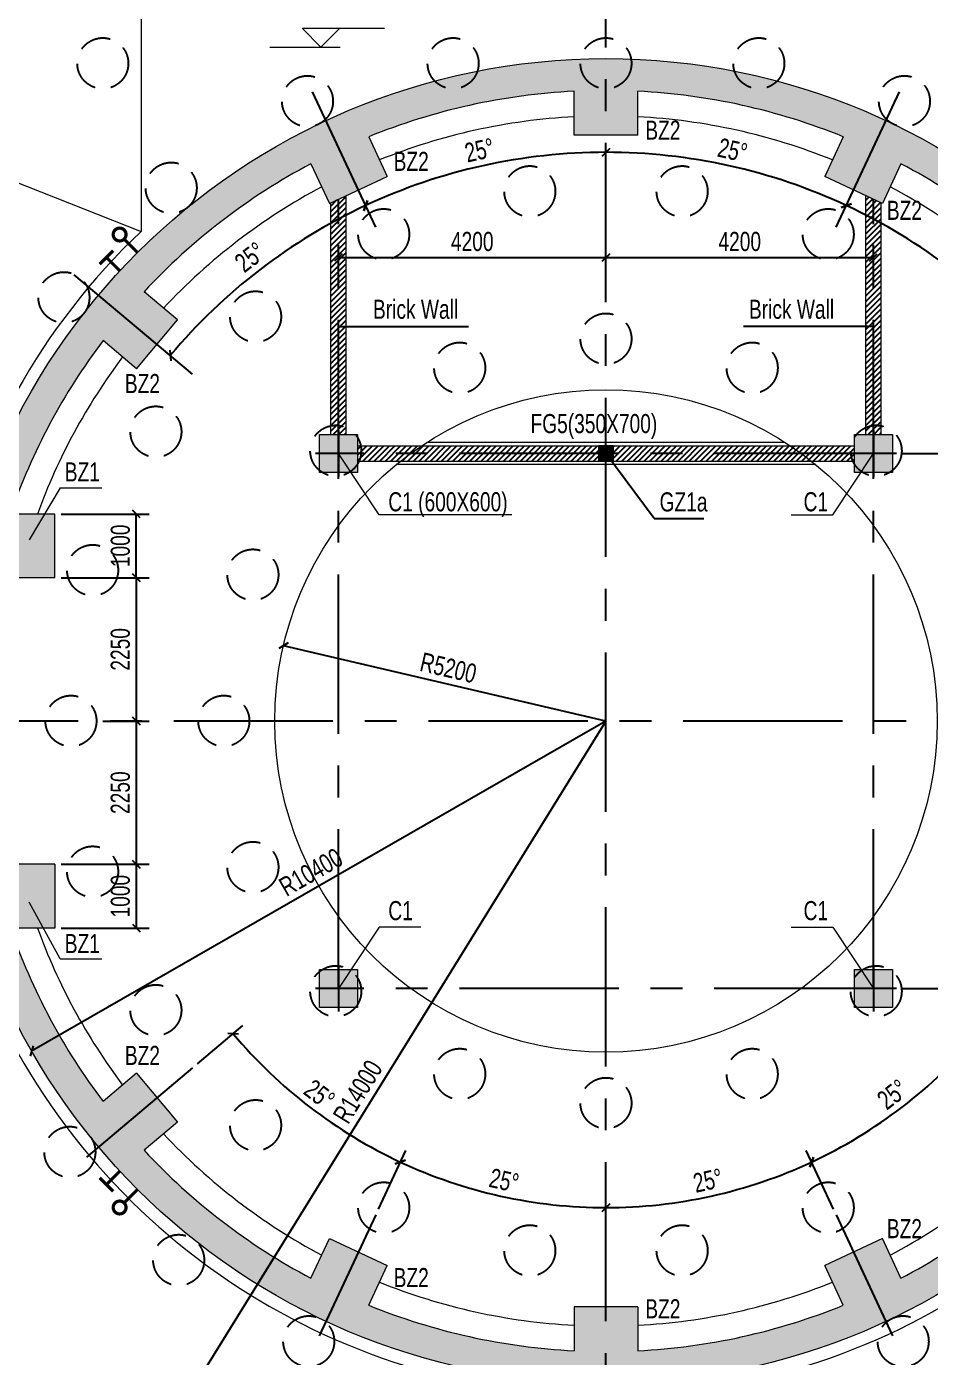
# Model space of a CAD drawing. Extents: x -84745 to 85, y -317996 to 13282.
# Drawn here: x -70333 to -56144, y -35272 to -14379 of the extents above; entities that cross this region are included whole.
import ezdxf

# ---------------------------------------------------------------- set-up
doc = ezdxf.new("R2010")
doc.units = 0
doc.header["$LTSCALE"] = 2000
doc.header["$MEASUREMENT"] = 0
doc.linetypes.add('CENTER', pattern=[2, 1.25, -0.25, 0.25, -0.25])
doc.linetypes.add('HIDDEN', pattern=[0.375, 0.25, -0.125])
doc.layers.get('0').update_dxf_attribs({"linetype": 'CONTINUOUS'})
doc.layers.get('DEFPOINTS').update_dxf_attribs({"linetype": 'CONTINUOUS'})
doc.layers.add('S_01_OUTL', color=3, linetype='CONTINUOUS', lineweight=0)
doc.layers.add('S_04_TEXT', color=2, linetype='CONTINUOUS', lineweight=0)
for name, color, linetype in [('S_02_AXIS', 151, 'CENTER'), ('S_03_HIDD', 4, 'HIDDEN'), ('S_05_DIMS', 7, 'CONTINUOUS'), ('S_06', 1, 'CONTINUOUS'), ('S_07_LSHOW', 6, 'CONTINUOUS'), ('S_08_HATCH', 9, 'CONTINUOUS')]:
    doc.layers.add(name, color=color, linetype=linetype)
doc.styles.add('FS', font='kstxt.shx', dxfattribs={"width": 0.75, "bigfont": 'kshz.shx'})
doc.styles.add('KS', font='kstxt.shx', dxfattribs={"width": 0.75, "bigfont": 'kshz.shx'})
doc.dimstyles.new('KSDIM1', dxfattribs={"dimtxt": 300, "dimasz": 120, "dimexe": 200, "dimexo": 100, "dimgap": 100, "dimtad": 1, "dimdec": 0, "dimzin": 14, "dimdsep": 46, "dimtxsty": 'KS', "dimblk1": 'OBLIQUE', "dimblk2": 'OBLIQUE', "dimsah": 1, "dimcen": -900, "dimclrd": 7, "dimclre": 7, "dimclrt": 2, "dimazin": 3, "dimtfac": 1, "dimtdec": 0, "dimtix": 1, "dimtmove": 2, "dimatfit": 2, "dimfxl": 1, "dimtolj": 1, "dimtzin": 14, "dimlwd": -3, "dimarcsym": 0})
pattern_1 = [(45, (2373.254, 0), (-44.194174, 44.194174), [])]

# ---------------------------------------------------------------- blocks, each defined once
blk = doc.blocks.new('jxZ_W600XH600')
at = {"layer": 'S_07_LSHOW'}
blk.add_hatch(color=256, dxfattribs=at).paths.add_polyline_path([(-294, 294), (294, 294), (294, -294), (-294, -294)])
at = {"layer": 'S_01_OUTL'}
blk.add_lwpolyline([(-300, 300), (300, 300), (300, -300), (-300, -300), (-300, 300)], dxfattribs=at)
at = {"layer": 'S_02_AXIS'}
for p, q in [((0, 360), (0, -360)), ((360, 0), (-360, 0))]:
    blk.add_line(p, q, dxfattribs=at)
blk = doc.blocks.new('_OBLIQUE')
at = {"color": 1}
blk.add_line((-0.5, -0.5), (0.5, 0.5), dxfattribs=at)
blk = doc.blocks.new('*D106')
at = {"layer": 'DEFPOINTS', "color": 0, "transparency": 16777216}
for p in [(-61237, -18004), (-65437, -18522), (-61237, -18391)]:
    blk.add_point(p, dxfattribs=at)
at = {"layer": 'S_05_DIMS', "color": 7, "lineweight": -2, "transparency": 16777216}
for p, q in [((-65437, -18422), (-65437, -17804)), ((-61237, -18291), (-61237, -17804))]:
    blk.add_line(p, q, dxfattribs=at)
at = {"layer": 'S_05_DIMS', "color": 7, "lineweight": -3, "transparency": 16777216}
blk.add_line((-65437, -18004), (-61237, -18004), dxfattribs=at)
at = {"layer": 'S_05_DIMS', "color": 7, "linetype": 'ByBlock', "lineweight": -3, "transparency": 16777216, "xscale": 120, "yscale": 120, "zscale": 120, "rotation": 180}
blk.add_blockref('_OBLIQUE', (-65437, -18004), dxfattribs=at)
at = {"layer": 'S_05_DIMS', "color": 7, "linetype": 'ByBlock', "lineweight": -3, "transparency": 16777216, "xscale": 120, "yscale": 120, "zscale": 120}
blk.add_blockref('_OBLIQUE', (-61237, -18004), dxfattribs=at)
at = {"layer": 'S_05_DIMS', "color": 2, "transparency": 16777216, "insert": (-63337, -17754), "char_height": 300, "attachment_point": 5, "style": 'KS'}
blk.add_mtext('\\A1;4200', dxfattribs=at)
blk = doc.blocks.new('*D107')
at = {"layer": 'DEFPOINTS', "color": 0, "transparency": 16777216}
for p in [(-57037, -18004), (-61237, -18391), (-57037, -18579)]:
    blk.add_point(p, dxfattribs=at)
at = {"layer": 'S_05_DIMS', "color": 7, "lineweight": -2, "transparency": 16777216}
for p, q in [((-61237, -18291), (-61237, -17804)), ((-57037, -18479), (-57037, -17804))]:
    blk.add_line(p, q, dxfattribs=at)
at = {"layer": 'S_05_DIMS', "color": 7, "lineweight": -3, "transparency": 16777216}
blk.add_line((-61237, -18004), (-57037, -18004), dxfattribs=at)
at = {"layer": 'S_05_DIMS', "color": 7, "linetype": 'ByBlock', "lineweight": -3, "transparency": 16777216, "xscale": 120, "yscale": 120, "zscale": 120, "rotation": 180}
blk.add_blockref('_OBLIQUE', (-61237, -18004), dxfattribs=at)
at = {"layer": 'S_05_DIMS', "color": 7, "linetype": 'ByBlock', "lineweight": -3, "transparency": 16777216, "xscale": 120, "yscale": 120, "zscale": 120}
blk.add_blockref('_OBLIQUE', (-57037, -18004), dxfattribs=at)
at = {"layer": 'S_05_DIMS', "color": 2, "transparency": 16777216, "insert": (-59137, -17754), "char_height": 300, "attachment_point": 5, "style": 'KS'}
blk.add_mtext('\\A1;4200', dxfattribs=at)
blk = doc.blocks.new('*D108')
at = {"layer": 'DEFPOINTS', "color": 0, "transparency": 16777216}
for p in [(-54497, -25281), (-54040, -25281), (-56677, -29481)]:
    blk.add_point(p, dxfattribs=at)
at = {"layer": 'S_05_DIMS', "color": 7, "lineweight": -2, "transparency": 16777216}
for p, q in [((-54397, -25281), (-53840, -25281)), ((-56577, -29481), (-53840, -29481))]:
    blk.add_line(p, q, dxfattribs=at)
at = {"layer": 'S_05_DIMS', "color": 7, "lineweight": -3, "transparency": 16777216}
blk.add_line((-54040, -29481), (-54040, -25281), dxfattribs=at)
at = {"layer": 'S_05_DIMS', "color": 7, "linetype": 'ByBlock', "lineweight": -3, "transparency": 16777216, "xscale": 120, "yscale": 120, "zscale": 120}
for p, rotation in [((-54040, -25281), 90), ((-54040, -29481), 270)]:
    blk.add_blockref('_OBLIQUE', p, dxfattribs=dict(at, rotation=rotation))
at = {"layer": 'S_05_DIMS', "color": 2, "transparency": 16777216, "insert": (-54290, -27381), "char_height": 300, "attachment_point": 5, "rotation": 90, "style": 'KS'}
blk.add_mtext('\\A1;4200', dxfattribs=at)
blk = doc.blocks.new('*D109')
at = {"layer": 'DEFPOINTS', "color": 0, "transparency": 16777216}
for p in [(-56677, -21081), (-54040, -21081), (-54497, -25281)]:
    blk.add_point(p, dxfattribs=at)
at = {"layer": 'S_05_DIMS', "color": 7, "lineweight": -2, "transparency": 16777216}
for p, q in [((-56577, -21081), (-53840, -21081)), ((-54397, -25281), (-53840, -25281))]:
    blk.add_line(p, q, dxfattribs=at)
at = {"layer": 'S_05_DIMS', "color": 7, "lineweight": -3, "transparency": 16777216}
blk.add_line((-54040, -25281), (-54040, -21081), dxfattribs=at)
at = {"layer": 'S_05_DIMS', "color": 7, "linetype": 'ByBlock', "lineweight": -3, "transparency": 16777216, "xscale": 120, "yscale": 120, "zscale": 120}
for p, rotation in [((-54040, -21081), 90), ((-54040, -25281), 270)]:
    blk.add_blockref('_OBLIQUE', p, dxfattribs=dict(at, rotation=rotation))
at = {"layer": 'S_05_DIMS', "color": 2, "transparency": 16777216, "insert": (-54290, -23181), "char_height": 300, "attachment_point": 5, "rotation": 90, "style": 'KS'}
blk.add_mtext('\\A1;4200', dxfattribs=at)
blk = doc.blocks.new('*D110')
at = {"layer": 'DEFPOINTS', "color": 0, "transparency": 16777216}
for p in [(-69891, -23031), (-69237, -25281), (-68611, -25281)]:
    blk.add_point(p, dxfattribs=at)
at = {"layer": 'S_05_DIMS', "color": 7, "lineweight": -2, "transparency": 16777216}
for p, q in [((-69791, -23031), (-68411, -23031)), ((-69137, -25281), (-68411, -25281))]:
    blk.add_line(p, q, dxfattribs=at)
at = {"layer": 'S_05_DIMS', "color": 7, "lineweight": -3, "transparency": 16777216}
blk.add_line((-68611, -23031), (-68611, -25281), dxfattribs=at)
at = {"layer": 'S_05_DIMS', "color": 7, "linetype": 'ByBlock', "lineweight": -3, "transparency": 16777216, "xscale": 120, "yscale": 120, "zscale": 120}
for p, rotation in [((-68611, -23031), 90), ((-68611, -25281), 270)]:
    blk.add_blockref('_OBLIQUE', p, dxfattribs=dict(at, rotation=rotation))
at = {"layer": 'S_05_DIMS', "color": 2, "transparency": 16777216, "insert": (-68861, -24156), "char_height": 300, "attachment_point": 5, "rotation": 90, "style": 'KS'}
blk.add_mtext('\\A1;2250', dxfattribs=at)
blk = doc.blocks.new('*D111')
at = {"layer": 'DEFPOINTS', "color": 0, "transparency": 16777216}
for p in [(-69237, -25281), (-69891, -27531), (-68611, -27531)]:
    blk.add_point(p, dxfattribs=at)
at = {"layer": 'S_05_DIMS', "color": 7, "lineweight": -2, "transparency": 16777216}
for p, q in [((-69137, -25281), (-68411, -25281)), ((-69791, -27531), (-68411, -27531))]:
    blk.add_line(p, q, dxfattribs=at)
at = {"layer": 'S_05_DIMS', "color": 7, "lineweight": -3, "transparency": 16777216}
blk.add_line((-68611, -25281), (-68611, -27531), dxfattribs=at)
at = {"layer": 'S_05_DIMS', "color": 7, "linetype": 'ByBlock', "lineweight": -3, "transparency": 16777216, "xscale": 120, "yscale": 120, "zscale": 120}
for p, rotation in [((-68611, -25281), 90), ((-68611, -27531), 270)]:
    blk.add_blockref('_OBLIQUE', p, dxfattribs=dict(at, rotation=rotation))
at = {"layer": 'S_05_DIMS', "color": 2, "transparency": 16777216, "insert": (-68861, -26406), "char_height": 300, "attachment_point": 5, "rotation": 90, "style": 'KS'}
blk.add_mtext('\\A1;2250', dxfattribs=at)
blk = doc.blocks.new('*D114')
at = {"layer": 'DEFPOINTS', "color": 0, "transparency": 16777216}
for p in [(-67728, -30727), (-66316, -30989), (-69395, -32127), (-64853, -33035), (-65738, -34933)]:
    blk.add_point(p, dxfattribs=at)
at = {"layer": 'S_05_DIMS', "color": 7, "lineweight": -2, "transparency": 16777216}
for p, q in [((-67651, -30663), (-66937, -30064)), ((-64810, -32944), (-64382, -32024))]:
    blk.add_line(p, q, dxfattribs=at)
at = {"layer": 'S_05_DIMS', "color": 7, "lineweight": -3, "transparency": 16777216}
blk.add_arc((-61237, -25281), 7640, 220, 245, dxfattribs=at)
at = {"layer": 'S_05_DIMS', "color": 7, "linetype": 'ByBlock', "lineweight": -3, "transparency": 16777216, "xscale": 120, "yscale": 120, "zscale": 120}
for p, rotation in [((-67090, -30192), 129.9999999997309), ((-64466, -32206), 334.9999999996675)]:
    blk.add_blockref('_OBLIQUE', p, dxfattribs=dict(at, rotation=rotation))
at = {"layer": 'S_05_DIMS', "color": 2, "transparency": 16777216, "insert": (-65736, -31144), "char_height": 300, "attachment_point": 5, "rotation": 322.5, "style": 'KS'}
blk.add_mtext('\\A1;25%%d', dxfattribs=at)
blk = doc.blocks.new('*D115')
at = {"layer": 'DEFPOINTS', "color": 0, "transparency": 16777216}
for p in [(-54746, -30727), (-57039, -31665), (-53079, -32127), (-57621, -33035), (-56736, -34933)]:
    blk.add_point(p, dxfattribs=at)
at = {"layer": 'S_05_DIMS', "color": 7, "lineweight": -2, "transparency": 16777216}
for p, q in [((-54823, -30663), (-55537, -30064)), ((-57664, -32944), (-58093, -32024))]:
    blk.add_line(p, q, dxfattribs=at)
at = {"layer": 'S_05_DIMS', "color": 7, "lineweight": -3, "transparency": 16777216}
blk.add_arc((-61237, -25281), 7640, 295, 320, dxfattribs=at)
at = {"layer": 'S_05_DIMS', "color": 7, "linetype": 'ByBlock', "lineweight": -3, "transparency": 16777216, "xscale": 120, "yscale": 120, "zscale": 120}
for p, rotation in [((-55384, -30192), 50.00000000956855), ((-58008, -32206), 204.9999999936394)]:
    blk.add_blockref('_OBLIQUE', p, dxfattribs=dict(at, rotation=rotation))
at = {"layer": 'S_05_DIMS', "color": 2, "transparency": 16777216, "insert": (-56738, -31144), "char_height": 300, "attachment_point": 5, "rotation": 37.5, "style": 'KS'}
blk.add_mtext('\\A1;25%%d', dxfattribs=at)
blk = doc.blocks.new('*D116')
at = {"layer": 'DEFPOINTS', "color": 0, "transparency": 16777216}
for p in [(-56631, -15402), (-57621, -17527), (-52887, -18275), (-55301, -18611), (-54746, -19835)]:
    blk.add_point(p, dxfattribs=at)
at = {"layer": 'S_05_DIMS', "color": 7, "lineweight": -3, "transparency": 16777216}
blk.add_arc((-61237, -25281), 8929, 40, 65, dxfattribs=at)
at = {"layer": 'S_05_DIMS', "color": 7, "linetype": 'ByBlock', "lineweight": -3, "transparency": 16777216, "xscale": 120, "yscale": 120, "zscale": 120}
for p, rotation in [((-57464, -17189), 154.9999999996671), ((-54397, -19542), 309.9999999997314)]:
    blk.add_blockref('_OBLIQUE', p, dxfattribs=dict(at, rotation=rotation))
at = {"layer": 'S_05_DIMS', "color": 2, "transparency": 16777216, "insert": (-55649, -17999), "char_height": 300, "attachment_point": 5, "rotation": 322.5, "style": 'KS'}
blk.add_mtext('\\A1;25%%d', dxfattribs=at)
blk = doc.blocks.new('*D117')
at = {"layer": 'DEFPOINTS', "color": 0, "transparency": 16777216}
for p in [(-61237, -13208), (-56631, -15402), (-61237, -16808), (-58676, -16728), (-57621, -17527)]:
    blk.add_point(p, dxfattribs=at)
at = {"layer": 'S_05_DIMS', "color": 7, "lineweight": -3, "transparency": 16777216}
blk.add_arc((-61237, -25281), 8929, 65, 90, dxfattribs=at)
at = {"layer": 'S_05_DIMS', "color": 7, "linetype": 'ByBlock', "lineweight": -3, "transparency": 16777216, "xscale": 120, "yscale": 120, "zscale": 120}
for p, rotation in [((-61237, -16352), 179.9999999996033), ((-57464, -17189), 334.9999999996676)]:
    blk.add_blockref('_OBLIQUE', p, dxfattribs=dict(at, rotation=rotation))
at = {"layer": 'S_05_DIMS', "color": 2, "transparency": 16777216, "insert": (-59250, -16320), "char_height": 300, "attachment_point": 5, "rotation": 347.5, "style": 'KS'}
blk.add_mtext('\\A1;25%%d', dxfattribs=at)
blk = doc.blocks.new('*D118')
at = {"layer": 'DEFPOINTS', "color": 0, "transparency": 16777216}
for p in [(-65844, -15402), (-64853, -17527), (-66143, -17821), (-69587, -18275), (-67728, -19835)]:
    blk.add_point(p, dxfattribs=at)
at = {"layer": 'S_05_DIMS', "color": 7, "lineweight": -3, "transparency": 16777216}
blk.add_arc((-61237, -25281), 8929, 115, 140, dxfattribs=at)
at = {"layer": 'S_05_DIMS', "color": 7, "linetype": 'ByBlock', "lineweight": -3, "transparency": 16777216, "xscale": 120, "yscale": 120, "zscale": 120}
for p, rotation in [((-65010, -17189), 25.00000000033308), ((-68077, -19542), 230.0000000002686)]:
    blk.add_blockref('_OBLIQUE', p, dxfattribs=dict(at, rotation=rotation))
at = {"layer": 'S_05_DIMS', "color": 2, "transparency": 16777216, "insert": (-66825, -17999), "char_height": 300, "attachment_point": 5, "rotation": 37.5, "style": 'KS'}
blk.add_mtext('\\A1;25%%d', dxfattribs=at)
blk = doc.blocks.new('*D119')
at = {"layer": 'DEFPOINTS', "color": 0, "transparency": 16777216}
for p in [(-61237, -13208), (-65844, -15402), (-62531, -16447), (-61237, -16808), (-64853, -17527)]:
    blk.add_point(p, dxfattribs=at)
at = {"layer": 'S_05_DIMS', "color": 7, "lineweight": -3, "transparency": 16777216}
blk.add_arc((-61237, -25281), 8929, 90, 115, dxfattribs=at)
at = {"layer": 'S_05_DIMS', "color": 7, "linetype": 'ByBlock', "lineweight": -3, "transparency": 16777216, "xscale": 120, "yscale": 120, "zscale": 120}
for p, rotation in [((-61237, -16352), 3.967172731232882e-10), ((-65010, -17189), 205.0000000003326)]:
    blk.add_blockref('_OBLIQUE', p, dxfattribs=dict(at, rotation=rotation))
at = {"layer": 'S_05_DIMS', "color": 2, "transparency": 16777216, "insert": (-63224, -16320), "char_height": 300, "attachment_point": 5, "rotation": 12.5, "style": 'KS'}
blk.add_mtext('\\A1;25%%d', dxfattribs=at)
blk = doc.blocks.new('*D120')
at = {"layer": 'DEFPOINTS', "color": 0, "transparency": 16777216}
for p in [(-69891, -22031), (-68611, -22031), (-69891, -23031)]:
    blk.add_point(p, dxfattribs=at)
at = {"layer": 'S_05_DIMS', "color": 7, "lineweight": -2, "transparency": 16777216}
for p, q in [((-69791, -22031), (-68411, -22031)), ((-69791, -23031), (-68411, -23031))]:
    blk.add_line(p, q, dxfattribs=at)
at = {"layer": 'S_05_DIMS', "color": 7, "lineweight": -3, "transparency": 16777216}
blk.add_line((-68611, -23031), (-68611, -22031), dxfattribs=at)
at = {"layer": 'S_05_DIMS', "color": 7, "linetype": 'ByBlock', "lineweight": -3, "transparency": 16777216, "xscale": 120, "yscale": 120, "zscale": 120}
for p, rotation in [((-68611, -22031), 90), ((-68611, -23031), 270)]:
    blk.add_blockref('_OBLIQUE', p, dxfattribs=dict(at, rotation=rotation))
at = {"layer": 'S_05_DIMS', "color": 2, "transparency": 16777216, "insert": (-68861, -22531), "char_height": 300, "attachment_point": 5, "rotation": 90, "style": 'KS'}
blk.add_mtext('\\A1;1000', dxfattribs=at)
blk = doc.blocks.new('*D121')
at = {"layer": 'DEFPOINTS', "color": 0, "transparency": 16777216}
for p in [(-69891, -27531), (-69891, -28531), (-68611, -28531)]:
    blk.add_point(p, dxfattribs=at)
at = {"layer": 'S_05_DIMS', "color": 7, "lineweight": -2, "transparency": 16777216}
for p, q in [((-69791, -27531), (-68411, -27531)), ((-69791, -28531), (-68411, -28531))]:
    blk.add_line(p, q, dxfattribs=at)
at = {"layer": 'S_05_DIMS', "color": 7, "lineweight": -3, "transparency": 16777216}
blk.add_line((-68611, -27531), (-68611, -28531), dxfattribs=at)
at = {"layer": 'S_05_DIMS', "color": 7, "linetype": 'ByBlock', "lineweight": -3, "transparency": 16777216, "xscale": 120, "yscale": 120, "zscale": 120}
for p, rotation in [((-68611, -27531), 90), ((-68611, -28531), 270)]:
    blk.add_blockref('_OBLIQUE', p, dxfattribs=dict(at, rotation=rotation))
at = {"layer": 'S_05_DIMS', "color": 2, "transparency": 16777216, "insert": (-68861, -28031), "char_height": 300, "attachment_point": 5, "rotation": 90, "style": 'KS'}
blk.add_mtext('\\A1;1000', dxfattribs=at)
blk = doc.blocks.new('*D127')
at = {"layer": 'DEFPOINTS', "color": 0, "transparency": 16777216}
for p in [(-61237, -25281), (-70255, -30462)]:
    blk.add_point(p, dxfattribs=at)
at = {"layer": 'S_05_DIMS', "color": 7, "lineweight": -3, "transparency": 16777216}
blk.add_line((-61237, -25281), (-70255, -30462), dxfattribs=at)
at = {"layer": 'S_05_DIMS', "color": 7, "linetype": 'ByBlock', "lineweight": -3, "transparency": 16777216, "xscale": 120, "yscale": 120, "zscale": 120, "rotation": 209.8799736662014}
blk.add_blockref('_OBLIQUE', (-70255, -30462), dxfattribs=at)
at = {"layer": 'S_05_DIMS', "color": 2, "transparency": 16777216, "insert": (-65870, -27655), "char_height": 300, "attachment_point": 5, "rotation": 29.88, "style": 'KS'}
blk.add_mtext('\\A1;R10400', dxfattribs=at)
blk = doc.blocks.new('*D128')
at = {"layer": 'DEFPOINTS', "color": 0, "transparency": 16777216}
for p in [(-66301, -24100), (-61237, -25281)]:
    blk.add_point(p, dxfattribs=at)
at = {"layer": 'S_05_DIMS', "color": 7, "lineweight": -3, "transparency": 16777216}
blk.add_line((-61237, -25281), (-66301, -24100), dxfattribs=at)
at = {"layer": 'S_05_DIMS', "color": 7, "linetype": 'ByBlock', "lineweight": -3, "transparency": 16777216, "xscale": 120, "yscale": 120, "zscale": 120, "rotation": 166.8692085690275}
blk.add_blockref('_OBLIQUE', (-66301, -24100), dxfattribs=at)
at = {"layer": 'S_05_DIMS', "color": 2, "transparency": 16777216, "insert": (-63712, -24447), "char_height": 300, "attachment_point": 5, "rotation": 346.8692, "style": 'KS'}
blk.add_mtext('\\A1;R5200', dxfattribs=at)
blk = doc.blocks.new('*D129')
at = {"layer": 'DEFPOINTS', "color": 0, "transparency": 16777216}
for p in [(-61237, -25281), (-68605, -37185)]:
    blk.add_point(p, dxfattribs=at)
at = {"layer": 'S_05_DIMS', "color": 7, "lineweight": -3, "transparency": 16777216}
blk.add_line((-61237, -25281), (-68605, -37185), dxfattribs=at)
at = {"layer": 'S_05_DIMS', "color": 7, "lineweight": -2, "transparency": 16777216}
blk.add_arc((-61237, -25281), 14000, 220.5658, 239.0619, dxfattribs=at)
at = {"layer": 'S_05_DIMS', "color": 7, "linetype": 'ByBlock', "lineweight": -3, "transparency": 16777216, "xscale": 120, "yscale": 120, "zscale": 120, "rotation": 238.2433518944697}
blk.add_blockref('_OBLIQUE', (-68605, -37185), dxfattribs=at)
at = {"layer": 'S_05_DIMS', "color": 2, "transparency": 16777216, "insert": (-65134, -31101), "char_height": 300, "attachment_point": 5, "rotation": 58.2434, "style": 'KS'}
blk.add_mtext('\\A1;R14000', dxfattribs=at)
blk = doc.blocks.new('*D130')
at = {"layer": 'DEFPOINTS', "color": 0, "transparency": 16777216}
for p in [(-63428, -32600), (-64853, -33035), (-61237, -33754), (-65738, -34933), (-61237, -35931)]:
    blk.add_point(p, dxfattribs=at)
at = {"layer": 'S_05_DIMS', "color": 7, "lineweight": -2, "transparency": 16777216}
for p, q in [((-64810, -32944), (-64382, -32024)), ((-61237, -33654), (-61237, -32721))]:
    blk.add_line(p, q, dxfattribs=at)
at = {"layer": 'S_05_DIMS', "color": 7, "lineweight": -3, "transparency": 16777216}
blk.add_arc((-61237, -25281), 7640, 245, 270, dxfattribs=at)
at = {"layer": 'S_05_DIMS', "color": 7, "linetype": 'ByBlock', "lineweight": -3, "transparency": 16777216, "xscale": 120, "yscale": 120, "zscale": 120}
for p, rotation in [((-64466, -32206), 154.9999999996684), ((-61237, -32921), 359.999999999604)]:
    blk.add_blockref('_OBLIQUE', p, dxfattribs=dict(at, rotation=rotation))
at = {"layer": 'S_05_DIMS', "color": 2, "transparency": 16777216, "insert": (-62837, -32496), "char_height": 300, "attachment_point": 5, "rotation": 347.5, "style": 'KS'}
blk.add_mtext('\\A1;25%%d', dxfattribs=at)
blk = doc.blocks.new('*D131')
at = {"layer": 'DEFPOINTS', "color": 0, "transparency": 16777216}
for p in [(-60130, -32841), (-57621, -33035), (-61237, -33754), (-56736, -34933), (-61237, -35931)]:
    blk.add_point(p, dxfattribs=at)
at = {"layer": 'S_05_DIMS', "color": 7, "lineweight": -2, "transparency": 16777216}
for p, q in [((-57664, -32944), (-58093, -32024)), ((-61237, -33654), (-61237, -32721))]:
    blk.add_line(p, q, dxfattribs=at)
at = {"layer": 'S_05_DIMS', "color": 7, "lineweight": -3, "transparency": 16777216}
blk.add_arc((-61237, -25281), 7640, 270, 295, dxfattribs=at)
at = {"layer": 'S_05_DIMS', "color": 7, "linetype": 'ByBlock', "lineweight": -3, "transparency": 16777216, "xscale": 120, "yscale": 120, "zscale": 120}
for p, rotation in [((-58008, -32206), 25.00000000033178), ((-61237, -32921), 180.000000000396)]:
    blk.add_blockref('_OBLIQUE', p, dxfattribs=dict(at, rotation=rotation))
at = {"layer": 'S_05_DIMS', "color": 2, "transparency": 16777216, "insert": (-59637, -32496), "char_height": 300, "attachment_point": 5, "rotation": 12.5, "style": 'KS'}
blk.add_mtext('\\A1;25%%d', dxfattribs=at)
blk = doc.blocks.new('jxZ_W240XH240')
at = {"layer": 'S_07_LSHOW'}
blk.add_hatch(color=256, dxfattribs=at).paths.add_polyline_path([(-117.6, 117.6), (117.6, 117.6), (117.6, -117.6), (-117.6, -117.6)])
at = {"layer": 'S_01_OUTL'}
blk.add_lwpolyline([(-120, 120), (120, 120), (120, -120), (-120, -120), (-120, 120)], dxfattribs=at)
at = {"layer": 'S_02_AXIS'}
for p, q in [((144, 0), (-144, 0)), ((0, 144), (0, -144))]:
    blk.add_line(p, q, dxfattribs=at)

msp = doc.modelspace()

# ---------------------------------------------------------------- hatches: boundary and pattern name
at = {"layer": 'S_08_HATCH'}
h = msp.add_hatch(color=6, dxfattribs=at)
h.dxf.hatch_style = 1
h.paths.add_polyline_path([(-70672.495, -23031.001), (-69890.75, -23031.001), (-69890.75, -22031.001), (-70376.394, -22031.001), (-70588.393, -22031.001, -0.078440306), (-69132.612, -19308.547), (-68979.203, -19437.272), (-68606.059, -19750.377), (-67963.271, -18984.333), (-68336.415, -18671.228), (-68489.824, -18542.503, -0.084016658), (-65868.792, -16531.314), (-65784.158, -16712.811), (-65578.298, -17154.278), (-64671.99, -16731.66), (-64877.85, -16290.193), (-64962.484, -16108.695, -0.084016658), (-61737.056, -15393.635), (-61737.056, -15593.896), (-61737.056, -16081.001), (-60737.056, -16081.001), (-60737.056, -15593.896), (-60737.056, -15393.635, -0.084016658), (-57511.629, -16108.695), (-57596.263, -16290.193), (-57802.122, -16731.66), (-56895.814, -17154.278), (-56689.955, -16712.811), (-56605.321, -16531.314, -0.084016658), (-53984.289, -18542.503), (-54137.697, -18671.228), (-54510.841, -18984.333), (-53868.054, -19750.377), (-53494.91, -19437.272), (-53341.501, -19308.547, -0.078440306), (-51885.72, -22031.001), (-52097.718, -22031.001), (-52583.362, -22031.001), (-52583.362, -23031.001), (-51801.618, -23031.001), (-51083.362, -23031.001, 0.80266355), (-71390.75, -23031.001)])
h = msp.add_hatch(dxfattribs=at)
h.set_pattern_fill('ANSI31', color=6, scale=500)
h.set_pattern_definition(pattern_1)
h.paths.add_polyline_path([(-65557.056, -17144.373), (-65317.056, -17032.459), (-65317.056, -20781.001), (-65557.056, -20781.001)])
h.paths.add_polyline_path([(-65759.328, -19813.737), (-65347.577, -19497.79), (-65712.834, -19021.778), (-66124.585, -19337.725)], flags=9)
h = msp.add_hatch(dxfattribs=at)
h.set_pattern_fill('ANSI31', color=6, scale=500)
h.set_pattern_definition(pattern_1)
h.paths.add_polyline_path([(-57157.056, -17032.459), (-56917.056, -17144.373), (-56917.056, -20781.001), (-57157.056, -20781.001)])
h.paths.add_polyline_path([(-57126.535, -19497.79), (-56714.785, -19813.737), (-56349.528, -19337.725), (-56761.278, -19021.778)], flags=9)
h = msp.add_hatch(dxfattribs=at)
h.set_pattern_fill('ANSI31', color=6, scale=500)
h.set_pattern_definition(pattern_1)
h.paths.add_polyline_path([(-64131.465, -20961.001, 0.019605691), (-64460.967, -21201.001), (-65137.056, -21201.001), (-65137.056, -20961.001)])
h.paths.add_polyline_path([(-58013.146, -21201.001), (-64460.967, -21201.001, -0.019605691), (-64131.465, -20961.001), (-58342.648, -20961.001, -0.019605691)])
h.paths.add_polyline_path([(-58013.146, -21201.001, 0.019605691), (-58342.648, -20961.001), (-57337.056, -20961.001), (-57337.056, -21201.001)])
h = msp.add_hatch(color=6, dxfattribs=at)
h.dxf.hatch_style = 1
h.paths.add_polyline_path([(-70672.495, -27531.001), (-69890.75, -27531.001), (-69890.75, -28531.001), (-70376.394, -28531.001), (-70588.393, -28531.001, 0.078440306), (-69132.612, -31253.455), (-68979.203, -31124.73), (-68606.059, -30811.625), (-67963.271, -31577.669), (-68336.415, -31890.774), (-68489.824, -32019.499, 0.084016658), (-65868.792, -34030.688), (-65784.158, -33849.19), (-65578.298, -33407.723), (-64671.99, -33830.342), (-64877.85, -34271.809), (-64962.484, -34453.307, 0.084016658), (-61737.056, -35168.367), (-61737.056, -34968.106), (-61737.056, -34481.001), (-60737.056, -34481.001), (-60737.056, -34968.106), (-60737.056, -35168.367, 0.084016658), (-57511.629, -34453.307), (-57596.263, -34271.809), (-57802.122, -33830.342), (-56895.814, -33407.723), (-56689.955, -33849.19), (-56605.321, -34030.688, 0.084016658), (-53984.289, -32019.499), (-54137.697, -31890.774), (-54510.841, -31577.669), (-53868.054, -30811.625), (-53494.91, -31124.73), (-53341.501, -31253.455, 0.078440306), (-51885.72, -28531.001), (-52097.718, -28531.001), (-52583.362, -28531.001), (-52583.362, -27531.001), (-51801.618, -27531.001), (-51083.362, -27531.001, -0.80266355), (-71390.75, -27531.001)])

# ---------------------------------------------------------------- linework, layer by layer
for p, q in [((-65438.56, -19085.567), (-63394.506, -19085.567)), ((-57035.553, -19085.567), (-59079.606, -19085.567)), ((-60481.883, -22100.478), (-61237.056, -21081.001)), ((-60481.883, -22100.478), (-59701.217, -22100.478))]:
    msp.add_line(p, q)
at = {"layer": 'S_01_OUTL'}
for p, q in [((-68537.056, -9966.702), (-68537.056, -17595.3)), ((-61737.056, -16081.001), (-61737.056, -15393.635)), ((-60737.056, -16081.001), (-60737.056, -15393.635)), ((-60737.056, -16081.001), (-61737.056, -16081.001)), ((-71937.056, -16252.712), (-68537.056, -17595.3)), ((-64962.484, -16108.695), (-64671.99, -16731.66)), ((-57511.629, -16108.695), (-57802.122, -16731.66)), ((-65868.792, -16531.314), (-65578.298, -17154.278)), ((-56605.321, -16531.314), (-56895.814, -17154.278)), ((-65578.298, -17154.278), (-64671.99, -16731.66)), ((-56895.814, -17154.278), (-57802.122, -16731.66)), ((-67963.271, -18984.333), (-68489.824, -18542.503)), ((-68606.059, -19750.377), (-67963.271, -18984.333)), ((-68606.059, -19750.377), (-69132.612, -19308.547)), ((-58426.474, -20906.001), (-64047.639, -20906.001)), ((-57944.736, -21256.001), (-64529.377, -21256.001)), ((-69890.75, -22031.001), (-70588.393, -22031.001)), ((-69890.75, -23031.001), (-69890.75, -22031.001)), ((-69890.75, -23031.001), (-71390.75, -23031.001)), ((-69890.75, -27531.001), (-71390.75, -27531.001)), ((-69890.75, -27531.001), (-69890.75, -28531.001)), ((-69890.75, -28531.001), (-70588.393, -28531.001)), ((-68606.059, -30811.625), (-69132.612, -31253.455)), ((-68606.059, -30811.625), (-67963.271, -31577.669)), ((-67963.271, -31577.669), (-68489.824, -32019.499)), ((-65868.792, -34030.688), (-65578.298, -33407.723)), ((-65578.298, -33407.723), (-64671.99, -33830.342)), ((-56895.814, -33407.723), (-57802.122, -33830.342)), ((-56605.321, -34030.688), (-56895.814, -33407.723)), ((-64962.484, -34453.307), (-64671.99, -33830.342)), ((-57511.629, -34453.307), (-57802.122, -33830.342)), ((-61737.056, -34481.001), (-61737.056, -35168.367)), ((-60737.056, -34481.001), (-61737.056, -34481.001)), ((-60737.056, -34481.001), (-60737.056, -35168.367))]:
    msp.add_line(p, q, dxfattribs=at)
for radius in [10400, 5200]:
    msp.add_circle((-61237.056, -25281.001), radius, dxfattribs=at)
for radius, start, end in [(9900, 92.8949579, 112.1050421), (9900, 67.8949579, 87.1050421), (9500, 93.0169613, 111.9830387), (9500, 68.0169613, 86.9830387), (14000, 139.8434878, 40.1565122), (9900, 117.8949579, 137.1050421), (9900, 42.8949579, 62.1050421), (9500, 118.0169613, 136.9830387), (9500, 43.0169613, 61.9830387), (10600, 133.5256504, 46.4743496), (9900, 142.8949579, 160.8354167), (9500, 143.0169613, 159.9948099), (9900, 199.1645833, 217.1050421), (9500, 200.0051901, 216.9830387), (9500, 223.0169613, 241.9830387), (9500, 298.0169613, 316.9830387), (9900, 222.8949579, 242.1050421), (9900, 297.8949579, 317.1050421), (9500, 248.0169613, 266.9830387), (9500, 273.0169613, 291.9830387), (9900, 247.8949579, 267.1050421), (9900, 272.8949579, 292.1050421)]:
    msp.add_arc((-61237.056, -25281.001), radius, start, end, dxfattribs=at)
at = {"layer": 'S_02_AXIS'}
for p, q in [((-61237.056, -42705.851), (-61237.056, 11160.289)), ((-64852.633, -17527.371), (-65843.595, -15402.246)), ((-57621.48, -17527.371), (-56630.517, -15402.246)), ((-65437.056, -29481.001), (-65437.056, -17088.416)), ((-57037.056, -29481.001), (-57037.056, -17088.416)), ((-67727.723, -19834.684), (-69586.941, -18274.616)), ((-57037.056, -21081.001), (-65437.056, -21081.001)), ((-45523.484, -25281.001), (-76950.628, -25281.001)), ((-45523.484, -25281.001), (-76950.628, -25281.001)), ((-57037.056, -29481.001), (-65437.056, -29481.001)), ((-67727.723, -30727.317), (-69395.43, -32126.689)), ((-64852.633, -33034.63), (-65737.941, -34933.179)), ((-57621.48, -33034.63), (-56736.172, -34933.179))]:
    msp.add_line(p, q, dxfattribs=at)
at = {"layer": 'S_03_HIDD'}
for centre in [(-69137.056, -14956.001), (-63637.056, -14956.001), (-61237.056, -14956.001), (-58837.056, -14956.001), (-65923.001, -15550.537), (-56551.112, -15550.537), (-68062.973, -16911.6), (-62432.501, -16966.501), (-60041.612, -16966.501), (-64726.542, -17640.092), (-57747.57, -17640.092), (-69747.572, -18631.857), (-66737.886, -18932.704), (-61237.056, -19281.001), (-63533.157, -19737.724), (-58940.956, -19737.724), (-68303.586, -20739.618), (-65479.697, -21038.36), (-56994.416, -21038.36), (-69296.797, -22914.447), (-66780.334, -22984.9), (-69637.056, -25281.001), (-67237.056, -25281.001), (-69296.797, -27647.554), (-66780.334, -27577.101), (-65479.697, -29523.642), (-56994.416, -29523.642), (-68303.586, -29822.384), (-63533.157, -30824.278), (-58940.956, -30824.278), (-61237.056, -31281.001), (-66737.886, -31629.297), (-69653.906, -32048.322), (-64726.542, -32921.91), (-57747.57, -32921.91), (-62432.501, -33595.501), (-60041.612, -33595.501), (-67945.452, -33744.89), (-65903.582, -35020.792), (-56570.53, -35020.792)]:
    msp.add_circle(centre, 400, dxfattribs=at)
at = {"layer": 'S_04_TEXT'}
for p, q in [((-65317.056, -20781.001), (-65317.056, -17032.459)), ((-57157.056, -20781.001), (-57157.056, -17032.459)), ((-65557.056, -20781.001), (-65557.056, -17144.373)), ((-56917.056, -20781.001), (-56917.056, -17144.373)), ((-64798.748, -22044.314), (-65437.056, -21081.001)), ((-65137.056, -20961.001), (-57337.056, -20961.001)), ((-57675.364, -22044.314), (-57037.056, -21081.001)), ((-65137.056, -21201.001), (-57337.056, -21201.001)), ((-69807.102, -21622.204), (-70294.452, -22436.772)), ((-69807.102, -21622.204), (-69154.878, -21622.204)), ((-62717.323, -22044.314), (-64798.748, -22044.314)), ((-58327.588, -22044.314), (-57675.364, -22044.314)), ((-69807.102, -29017.337), (-70294.452, -28125.23)), ((-64798.748, -28517.687), (-65437.056, -29481.001)), ((-64146.525, -28517.687), (-64798.748, -28517.687)), ((-58327.588, -28517.687), (-57675.364, -28517.687)), ((-57675.364, -28517.687), (-57037.056, -29481.001)), ((-69807.102, -29017.337), (-69154.878, -29017.337))]:
    msp.add_line(p, q, dxfattribs=at)
for points in [[(-65415.373, -14403.978), (-65712.358, -14700.963), (-66009.343, -14403.978), (-64715.373, -14403.978)], [(-66512.358, -14700.963), (-65412.358, -14700.963)]]:
    msp.add_lwpolyline(points, dxfattribs=at)
at = {"layer": 'S_06', "const_width": 50.4}
for points in [[(-68944.664, -17714.077, -1), (-68801.641, -17571.995, -1)], [(-68944.664, -32847.925, 1), (-68801.641, -32990.006, 1)]]:
    msp.add_lwpolyline(points, format="xyb", close=True, dxfattribs=at)
for points in [[(-68590.967, -17927.09), (-68802.817, -17715.241)], [(-69186.143, -18109.45), (-68974.293, -17897.6)], [(-68868.368, -18215.374), (-69080.218, -18003.525)], [(-68868.368, -32346.627), (-69080.218, -32558.477)], [(-69186.143, -32452.552), (-68974.293, -32664.402)], [(-68590.967, -32634.911), (-68802.817, -32846.761)]]:
    msp.add_lwpolyline(points, dxfattribs=at)

# ---------------------------------------------------------------- block references
for p in [(-65437.056, -21081.001), (-57037.056, -21081.001), (-65437.056, -29481.001), (-57037.056, -29481.001)]:
    msp.add_blockref('jxZ_W600XH600', p)
at = {"xscale": -1, "rotation": 180}
msp.add_blockref('jxZ_W240XH240', (-61237.056, -21081.001), dxfattribs=at)

# ---------------------------------------------------------------- texts
at = {"layer": 'S_04_TEXT', "style": 'FS', "width": 0.75}
for s, p in [('BZ2', (-60619.411, -16154.803)), ('BZ2', (-64571.053, -16644.354)), ('BZ2', (-56827.561, -17413.294)), ('Brick Wall', (-64894.914, -18966.622)), ('Brick Wall', (-58992.199, -18966.622)), ('BZ2', (-68790.919, -20132.896)), ('FG5(350X700)', (-62422.148, -20761.648)), ('BZ1', (-69734.375, -21520.432)), ('C1 (600X600)', (-64654.437, -21989.067)), ('GZ1a', (-60395.335, -21990.875)), ('C1', (-58134.675, -21989.067)), ('C1', (-64654.437, -28408.085)), ('C1', (-58134.675, -28408.085)), ('BZ1', (-69734.375, -28925.258)), ('BZ2', (-68790.919, -30681.106)), ('BZ2', (-56827.561, -33400.707)), ('BZ2', (-64571.053, -34169.647)), ('BZ2', (-60619.411, -34659.198))]:
    msp.add_text(s, height=300, dxfattribs=at).set_placement(p)

# ---------------------------------------------------------------- dimensions: what is measured, and where the dimension line sits
at = {"layer": 'S_05_DIMS'}
for base, line1, line2, picture, middle in [((-62531.094, -16446.678), ((-64852.633, -17527.371), (-65843.595, -15402.246)), ((-61237.056, -16808.037), (-61237.056, -13208.037)), '*D119', (-63223.668, -16319.976)), ((-58676.307, -16727.501), ((-57621.48, -17527.371), (-56630.517, -15402.246)), ((-61237.056, -16808.037), (-61237.056, -13208.037)), '*D117', (-59250.445, -16319.976)), ((-66143.399, -17821.269), ((-64852.633, -17527.371), (-65843.595, -15402.246)), ((-67727.723, -19834.684), (-69586.941, -18274.616)), '*D118', (-66824.631, -17999.132)), ((-55301.364, -18611.117), ((-57621.48, -17527.371), (-56630.517, -15402.246)), ((-54746.389, -19834.684), (-52887.172, -18274.616)), '*D116', (-55649.482, -17999.132)), ((-66316.4, -30988.613), ((-64852.633, -33034.63), (-65737.941, -34933.179)), ((-67727.723, -30727.317), (-69395.43, -32126.689)), '*D114', (-65736.081, -31144.244)), ((-57038.557, -31664.509), ((-57621.48, -33034.63), (-56736.172, -34933.179)), ((-54746.389, -30727.317), (-53078.683, -32126.689)), '*D115', (-56738.032, -31144.244)), ((-63428.364, -32600.478), ((-64852.633, -33034.63), (-65737.941, -34933.179)), ((-61237.056, -33753.965), (-61237.056, -35931.001)), '*D130', (-62836.644, -32496.274)), ((-60129.711, -32840.787), ((-57621.48, -33034.63), (-56736.172, -34933.179)), ((-61237.056, -33753.965), (-61237.056, -35931.001)), '*D131', (-59637.469, -32496.274))]:
    dim = msp.add_angular_dim_2l(base=base, line1=line1, line2=line2, dimstyle='KSDIM1', override={"dimzin": 8}, dxfattribs=at)
    dim.commit()
    dim.dimension.update_dxf_attribs({"geometry": picture, "text_midpoint": middle})
for base, p1, p2, picture, middle in [((-61237.056, -18004.086), (-65437.056, -18522.247), (-61237.056, -18390.51), '*D106', (-63337.056, -17754.086)), ((-57037.056, -18004.086), (-61237.056, -18390.51), (-57037.056, -18578.83), '*D107', (-59137.056, -17754.086))]:
    dim = msp.add_linear_dim(base=base, p1=p1, p2=p2, dimstyle='KSDIM1', override={"dimzin": 8}, dxfattribs=at)
    dim.commit()
    dim.dimension.update_dxf_attribs({"geometry": picture, "text_midpoint": middle})
for base, p1, p2, picture, middle in [((-54039.836, -21081.001), (-54497.181, -25281.001), (-56677.056, -21081.001), '*D109', (-54289.836, -23181.001)), ((-68611.148, -22031.001), (-69890.75, -23031.001), (-69890.75, -22031.001), '*D120', (-68861.148, -22531.001)), ((-68611.148, -25281.001), (-69890.75, -23031.001), (-69237.056, -25281.001), '*D110', (-68861.148, -24156.001)), ((-68611.148, -27531.001), (-69237.056, -25281.001), (-69890.75, -27531.001), '*D111', (-68861.148, -26406.001)), ((-54039.836, -25281.001), (-56677.056, -29481.001), (-54497.181, -25281.001), '*D108', (-54289.836, -27381.001)), ((-68611.148, -28531.001), (-69890.75, -27531.001), (-69890.75, -28531.001), '*D121', (-68861.148, -28031.001))]:
    dim = msp.add_linear_dim(base=base, p1=p1, p2=p2, angle=90, dimstyle='KSDIM1', override={"dimzin": 8}, dxfattribs=at)
    dim.commit()
    dim.dimension.update_dxf_attribs({"geometry": picture, "text_midpoint": middle})
for mpoint, picture, middle in [((-66301.097, -24099.692), '*D128', (-63712.283, -24446.883)), ((-68605.433, -37185.077), '*D129', (-65133.817, -31101.461)), ((-70254.594, -30462.122), '*D127', (-65870.371, -27654.794))]:
    dim = msp.add_radius_dim(center=(-61237.056, -25281.001), mpoint=mpoint, dimstyle='KSDIM1', override={"dimzin": 8}, dxfattribs=at)
    dim.commit()
    dim.dimension.update_dxf_attribs({"geometry": picture, "text_midpoint": middle})

doc.saveas('drawing.dxf')
